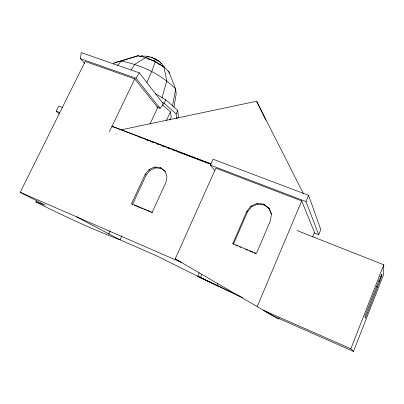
<?xml version="1.0" encoding="UTF-8"?>
<svg xmlns="http://www.w3.org/2000/svg" width="404" height="404" viewBox="0 0 404 404"><rect width="100%" height="100%" fill="white"/><g stroke="black" fill="none" stroke-linecap="round" stroke-linejoin="round"><path stroke-width="0.61" d="M296.985 230.522L383.8 264.797L383.325 275.185L353.485 351.394L273.574 316.145L262.959 310.1L350.829 348.804L353.485 351.394M84.714 63.282L80.477 58.701L81.219 52.606L139.345 72.861L163.463 104.015L160.08 108.328L156.686 106.858M173.947 106.979L176.174 94.092L175.649 88.986L168.948 71.781L163.857 66.892L155.358 61.635L145.834 57.53L138.037 55.747L114.812 62.655L113.554 64.059M172.513 105.949L175.649 88.986C161.146 74.225 141.41 65.079 121.271 61.034L114.812 62.655M381.406 276.488L382.027 274.139L377.528 284.022L364.923 316.175L365.378 318.15L379.775 281.204L381.406 276.488L380.381 276.078M161.984 98.036L166.807 80.729L163.857 66.892L154.833 61.514L145.834 57.53L134.865 64.271L131.098 69.932M350.829 348.804L383.8 264.797M279.098 317.908L278.619 319.064L175.22 258.858L215.827 168.135L301.692 200.919L314.494 232.411L312.57 237.072M314.014 232.886L318.706 234.734L320.796 229.664L308.611 195.319L213.039 159.196L210.393 165.095L214.797 170.771M318.706 234.734L305.995 201.546L308.611 195.319M257.181 306.671L301.692 200.919M269.357 208.782L264.14 204.914L257.616 204.187L251.5 206.782L247.415 211.999L233.416 244.253L232.78 243.662L246.849 211.262L250.955 206.025L257.096 203.419L263.65 204.146L268.887 208.035L271.619 214.241M216.928 285.487L217.897 283.249M199.263 272.786L197.708 276.321L242.516 297.697M216.968 285.391L219.246 286.678L200.288 277.624L201.773 274.24M146.824 82.472L151.752 71.569L155.358 61.635L154.833 61.514M121.917 235.87L120.074 239.85C91.334 228.881 63.362 215.872 35.926 201.99L36.481 200.859M177.608 118.241L178.386 116.564L177.75 110.423L165.741 99.793L155.151 93.516M169.887 119.932L171.21 117.089L170.453 111.827L162.368 104.823M145.233 174.235L131.492 203.742L152.156 212.342L165.877 182.462L166.958 176.508L164.968 171.069L160.459 167.604L154.651 167.014L149.086 169.443L145.233 174.235L146.177 175.063L132.502 204.454M176.694 118.715L176.139 113.888L177.75 110.423M108.6 234.209L110.191 230.805M166.367 120.574L170.453 111.827M176.139 113.888L164.069 103.348L165.741 99.793M149.98 124.023L157.762 107.484L134.749 78.926L85.199 61.469L20.2 192.329L45.268 205.207L35.926 201.99M115.973 134.163L116.135 133.83M154.101 61.181L155.181 58.928C159.035 60.686 162.085 63.741 164.287 67.322L162.908 66.089M140.698 57.025L141.233 55.914L147.011 56.267L150.975 57.171L155.181 58.928M109.408 131.643L134.749 78.926M59.504 113.958L56.191 111.211L58.762 106.045L62.373 107.419M160.08 108.328L136.027 78.245L139.345 72.861M146.177 175.063L150.015 170.291L155.555 167.872L161.342 168.463L165.337 171.533M117.296 65.771L121.271 61.034L138.037 55.747L140.86 56.732M120.922 129.891L256.616 101.237L303.53 193.935M155.909 59.262L150.975 57.171M148.202 59.019L149.904 59.408M141.233 55.914L143.041 56.328M147.011 56.267L149.318 57.08M80.477 58.701L136.027 78.245M112.888 127.154L111.979 126.3L210.893 163.721M139.733 137.375L141.501 138.047M145.036 139.38L147.98 140.496M150.333 141.39L153.278 142.501M156.808 143.839L158.575 144.511M162.11 145.844L165.049 146.96M167.407 147.854L170.352 148.965M172.705 149.859L176.24 151.197M178.002 151.864L210.388 164.125M210.393 165.095L305.995 201.546M111.979 126.3L211.095 164.256M56.191 111.211L59.802 112.6M378.76 280.795L379.775 281.204M376.553 286.623L377.568 287.037M232.78 243.662L256.424 253.48L270.448 220.624L271.387 214.064L268.887 208.035M235.709 245.208L237.431 245.925M239.729 246.879L240.88 247.354M245.47 249.263L247.768 250.217M249.49 250.929L252.934 252.359M254.086 252.838L255.808 253.55M134.214 205.166L139.936 207.55M141.077 208.025L142.794 208.737M143.94 209.211L145.652 209.928M146.798 210.403L149.657 211.595M150.798 212.07L152.515 212.787M20.2 192.329L181.27 262.368L175.22 258.858M240.279 296.521L197.753 276.215L200.288 277.624M76.427 216.781L120.074 239.85L156.641 255.828L203.449 279.134M159.413 61.534L155.091 59.11L157.616 60.873M162.014 102.136L164.069 103.348M160.141 62.64L161.656 63.701M167.968 71.094L168.948 71.781L169.15 73.382M149.086 169.443L150.015 170.291M154.651 167.014L155.555 167.872M158.348 63.766L159.247 64.63M160.459 167.604L161.342 168.463M246.849 211.262L247.415 211.999M250.955 206.025L251.5 206.782M257.096 203.419L257.616 204.187M263.65 204.146L264.14 204.914M265.807 120.15L256.616 101.237"/></g></svg>
